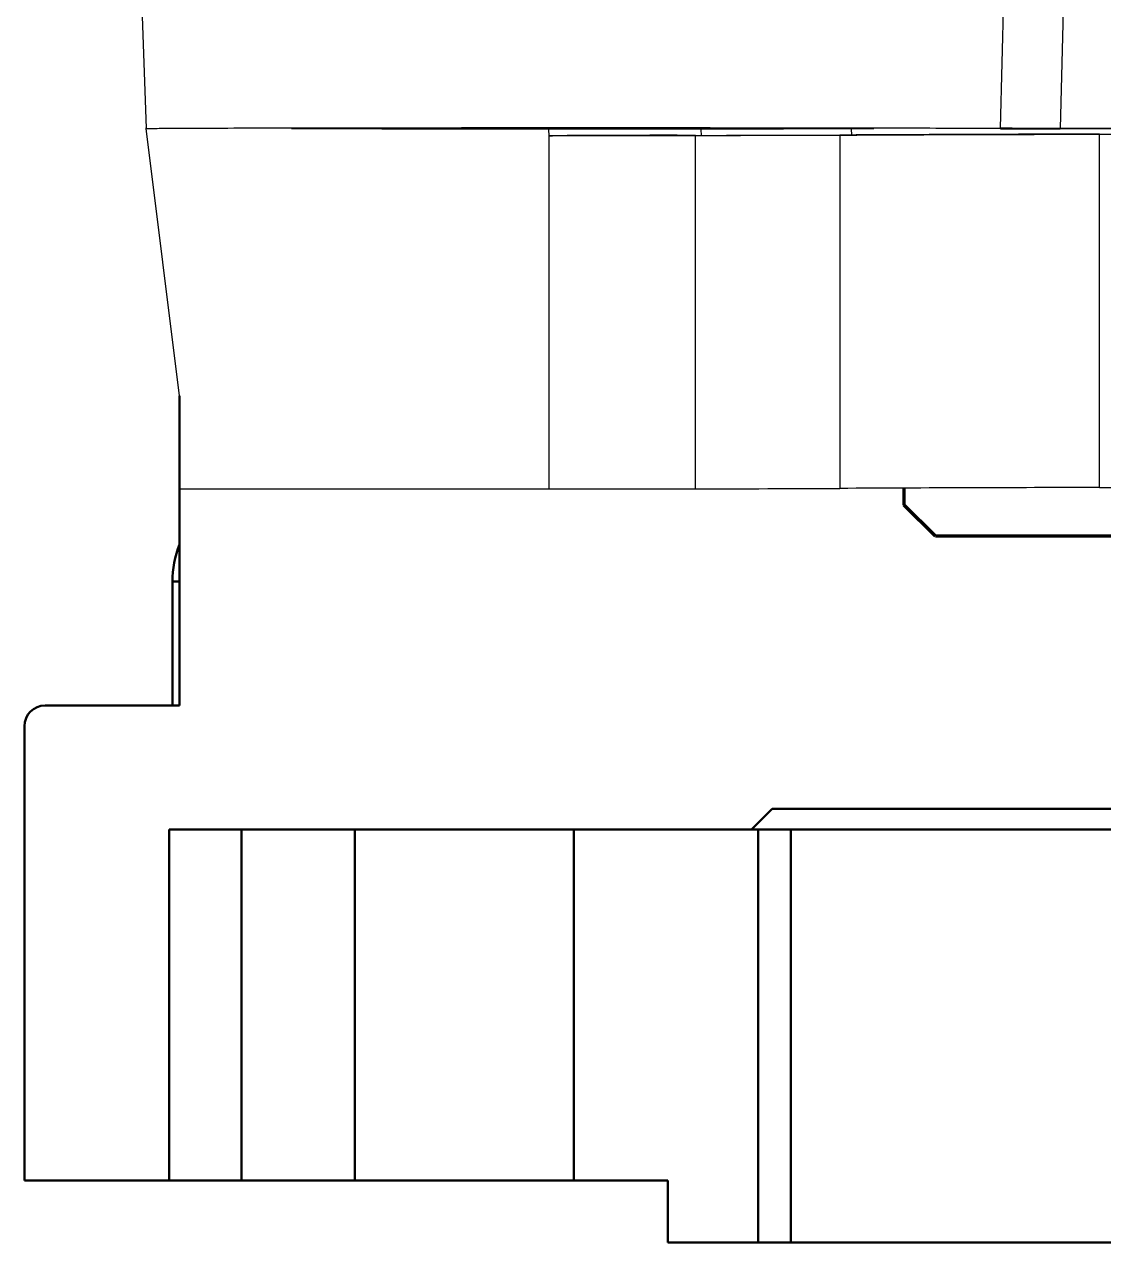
# Model space of a CAD drawing. Header units: millimetres. Extents: x 2642 to 4256, y 821 to 2003.
# Drawn here: x 3747.8 to 3799.7, y 1548.4 to 1607 of the extents above; entities that cross this region are included whole.
import ezdxf

# ---------------------------------------------------------------- set-up
doc = ezdxf.new("R2010")
doc.units = ezdxf.units.MM
doc.layers.add('CAXA0', color=7, linetype='Continuous', lineweight=70)

msp = doc.modelspace()

# ---------------------------------------------------------------- linework, layer by layer
at = {"color": 7, "linetype": 'Continuous', "lineweight": 25}
for p, q in [((3750.953, 1679.002), (3753.643, 1601.953)), ((3794.728, 1601.966), (3795.513, 1631.696)), ((3798.339, 1631.193), (3797.596, 1601.961)), ((3772.99, 1601.908), (3773.011, 1601.606)), ((3780.347, 1601.626), (3780.342, 1601.909)), ((3787.544, 1601.917), (3787.563, 1601.643)), ((3806.343, 1601.961), (3797.596, 1601.961)), ((3806.343, 1601.944), (3797.596, 1601.944)), ((3773.011, 1601.606), (3773.011, 1584.606)), ((3780.067, 1584.626), (3780.067, 1601.626)), ((3787.006, 1601.64), (3787.006, 1584.64)), ((3799.49, 1584.683), (3799.49, 1601.683))]:
    msp.add_line(p, q, dxfattribs=at)
msp.add_line((3755.248, 1589.099), (3753.643, 1601.953))
at = {"lineweight": 50}
for p, q in [((3755.248, 1574.193), (3755.248, 1589.099)), ((3754.914, 1580.155), (3754.914, 1574.193)), ((3755.248, 1580.155), (3754.914, 1580.155)), ((3755.248, 1574.193), (3748.789, 1574.193)), ((3747.795, 1551.336), (3747.795, 1573.199)), ((3782.754, 1568.23), (3783.748, 1569.224)), ((3783.748, 1569.224), (3805.098, 1569.224)), ((3754.751, 1551.336), (3754.751, 1568.23)), ((3754.751, 1568.23), (3805.098, 1568.23)), ((3758.237, 1551.336), (3758.237, 1568.23)), ((3763.689, 1568.23), (3763.689, 1551.336)), ((3774.221, 1568.23), (3774.221, 1551.336)), ((3783.077, 1548.354), (3783.077, 1568.23)), ((3784.655, 1568.23), (3784.655, 1548.354)), ((3747.795, 1551.336), (3778.742, 1551.336)), ((3778.742, 1551.336), (3774.221, 1551.336)), ((3778.742, 1548.354), (3778.742, 1551.336)), ((3778.742, 1548.354), (3783.077, 1548.354)), ((3808.572, 1548.354), (3783.077, 1548.354))]:
    msp.add_line(p, q, dxfattribs=at)
at = {"color": 7, "linetype": 'Continuous', "lineweight": 25}
for centre, radius, start, end in [((3778.684, 829.088), 772.539, 89.897391, 90.420712), ((3780.343, 3182.457), 1580.832, 269.990013, 270.241488), ((3804.56, -1649.68), 3251.367, 90.089346, 90.30934), ((3798.979, 2084.788), 483.105, 270.06054, 270.37656), ((870.407, 5851167.552), 5849583.65, 270.0282565818, 270.0284996798), ((3780.343, 3165.457), 1580.832, 269.990013, 270.241488), ((3804.56, -1666.68), 3251.367, 90.089346, 90.30934), ((3798.979, 2067.788), 483.105, 270.06054, 270.37656)]:
    msp.add_arc(centre, radius, start, end, dxfattribs=at)
at = {"lineweight": 50}
for centre, radius, start in [((3759.883, 1580.155), 4.969, 158.86574), ((3748.789, 1573.199), 0.994, 90)]:
    msp.add_arc(centre, radius, start, 180, dxfattribs=at)
at = {"color": 7, "linetype": 'Continuous', "lineweight": 25}
for points, knots in [([(3753.643, 1601.953), (3753.643, 1601.953), (3753.533, 1601.955), (3753.916, 1601.961), (3754.84, 1601.968), (3756.469, 1601.976), (3758.651, 1601.982), (3761.342, 1601.988), (3764.451, 1601.992), (3767.883, 1601.995), (3771.527, 1601.997), (3775.27, 1601.998), (3778.993, 1601.997), (3782.579, 1601.994), (3785.913, 1601.991), (3788.896, 1601.986), (3791.417, 1601.98), (3793.454, 1601.973), (3794.303, 1601.968), (3794.728, 1601.966)], [0, 0, 0, 0, 0.0000262, 0.0625245, 0.1250229, 0.1875213, 0.2500196, 0.312518, 0.3750164, 0.4375147, 0.5000131, 0.5625114, 0.6250098, 0.6875082, 0.7500065, 0.8125049, 0.8750033, 0.9375016, 1, 1, 1, 1]), ([(3797.596, 1601.961), (3797.277, 1601.961), (3796.64, 1601.961), (3795.785, 1601.962), (3795.092, 1601.964), (3794.849, 1601.965), (3794.728, 1601.966)], [0, 0, 0, 0, 0.249647, 0.50011, 0.750041, 1, 1, 1, 1]), ([(3794.728, 1601.939), (3794.849, 1601.94), (3795.091, 1601.941), (3795.784, 1601.943), (3796.64, 1601.944), (3797.277, 1601.944), (3797.596, 1601.944)], [0, 0, 0, 0, 0.2496449, 0.5001084, 0.750039, 1, 1, 1, 1]), ([(3787.563, 1601.64), (3788.241, 1601.644), (3789.599, 1601.652), (3792.427, 1601.663), (3795.815, 1601.673), (3799.073, 1601.681), (3801.358, 1601.685), (3802.154, 1601.687)], [0, 0, 0, 0, 0.220498, 0.440997, 0.661495, 0.881994, 1, 1, 1, 1])]:
    msp.add_open_spline(points, degree=3, knots=knots, dxfattribs=at)
for points in [[(3760.643, 1601.953), (3760.695, 1601.955), (3760.799, 1601.958), (3761.632, 1601.964), (3762.926, 1601.969), (3764.68, 1601.974), (3766.815, 1601.978), (3769.251, 1601.98), (3771.894, 1601.982), (3774.643, 1601.983), (3777.392, 1601.982), (3780.035, 1601.98), (3782.471, 1601.978), (3784.606, 1601.974), (3786.36, 1601.969), (3787.654, 1601.964), (3788.487, 1601.958), (3788.591, 1601.954), (3788.643, 1601.952)], [(3788.643, 1601.952), (3788.591, 1601.95), (3788.487, 1601.947), (3787.654, 1601.941), (3786.36, 1601.936), (3784.606, 1601.931), (3782.471, 1601.927), (3780.035, 1601.925), (3777.392, 1601.923), (3774.643, 1601.922), (3771.894, 1601.923), (3769.251, 1601.925), (3766.815, 1601.928), (3764.68, 1601.931), (3762.926, 1601.936), (3761.632, 1601.941), (3760.799, 1601.947), (3760.695, 1601.951), (3760.643, 1601.953)], [(3773.011, 1601.606), (3773.115, 1601.608), (3773.322, 1601.613), (3774.943, 1601.619), (3777.314, 1601.624), (3779.336, 1601.625), (3780.347, 1601.626)], [(3780.347, 1601.626), (3781.162, 1601.626), (3782.792, 1601.628), (3784.881, 1601.631), (3786.582, 1601.635), (3787.236, 1601.638), (3787.563, 1601.64)]]:
    msp.add_open_spline(points, degree=3, dxfattribs=at)
at = {"layer": 'CAXA0', "color": 4}
for p, q in [((3790.098, 1583.836), (3790.098, 1584.655)), ((3791.598, 1582.336), (3790.098, 1583.836)), ((3878.598, 1582.336), (3791.598, 1582.336))]:
    msp.add_line(p, q, dxfattribs=at)

doc.saveas('drawing.dxf')
